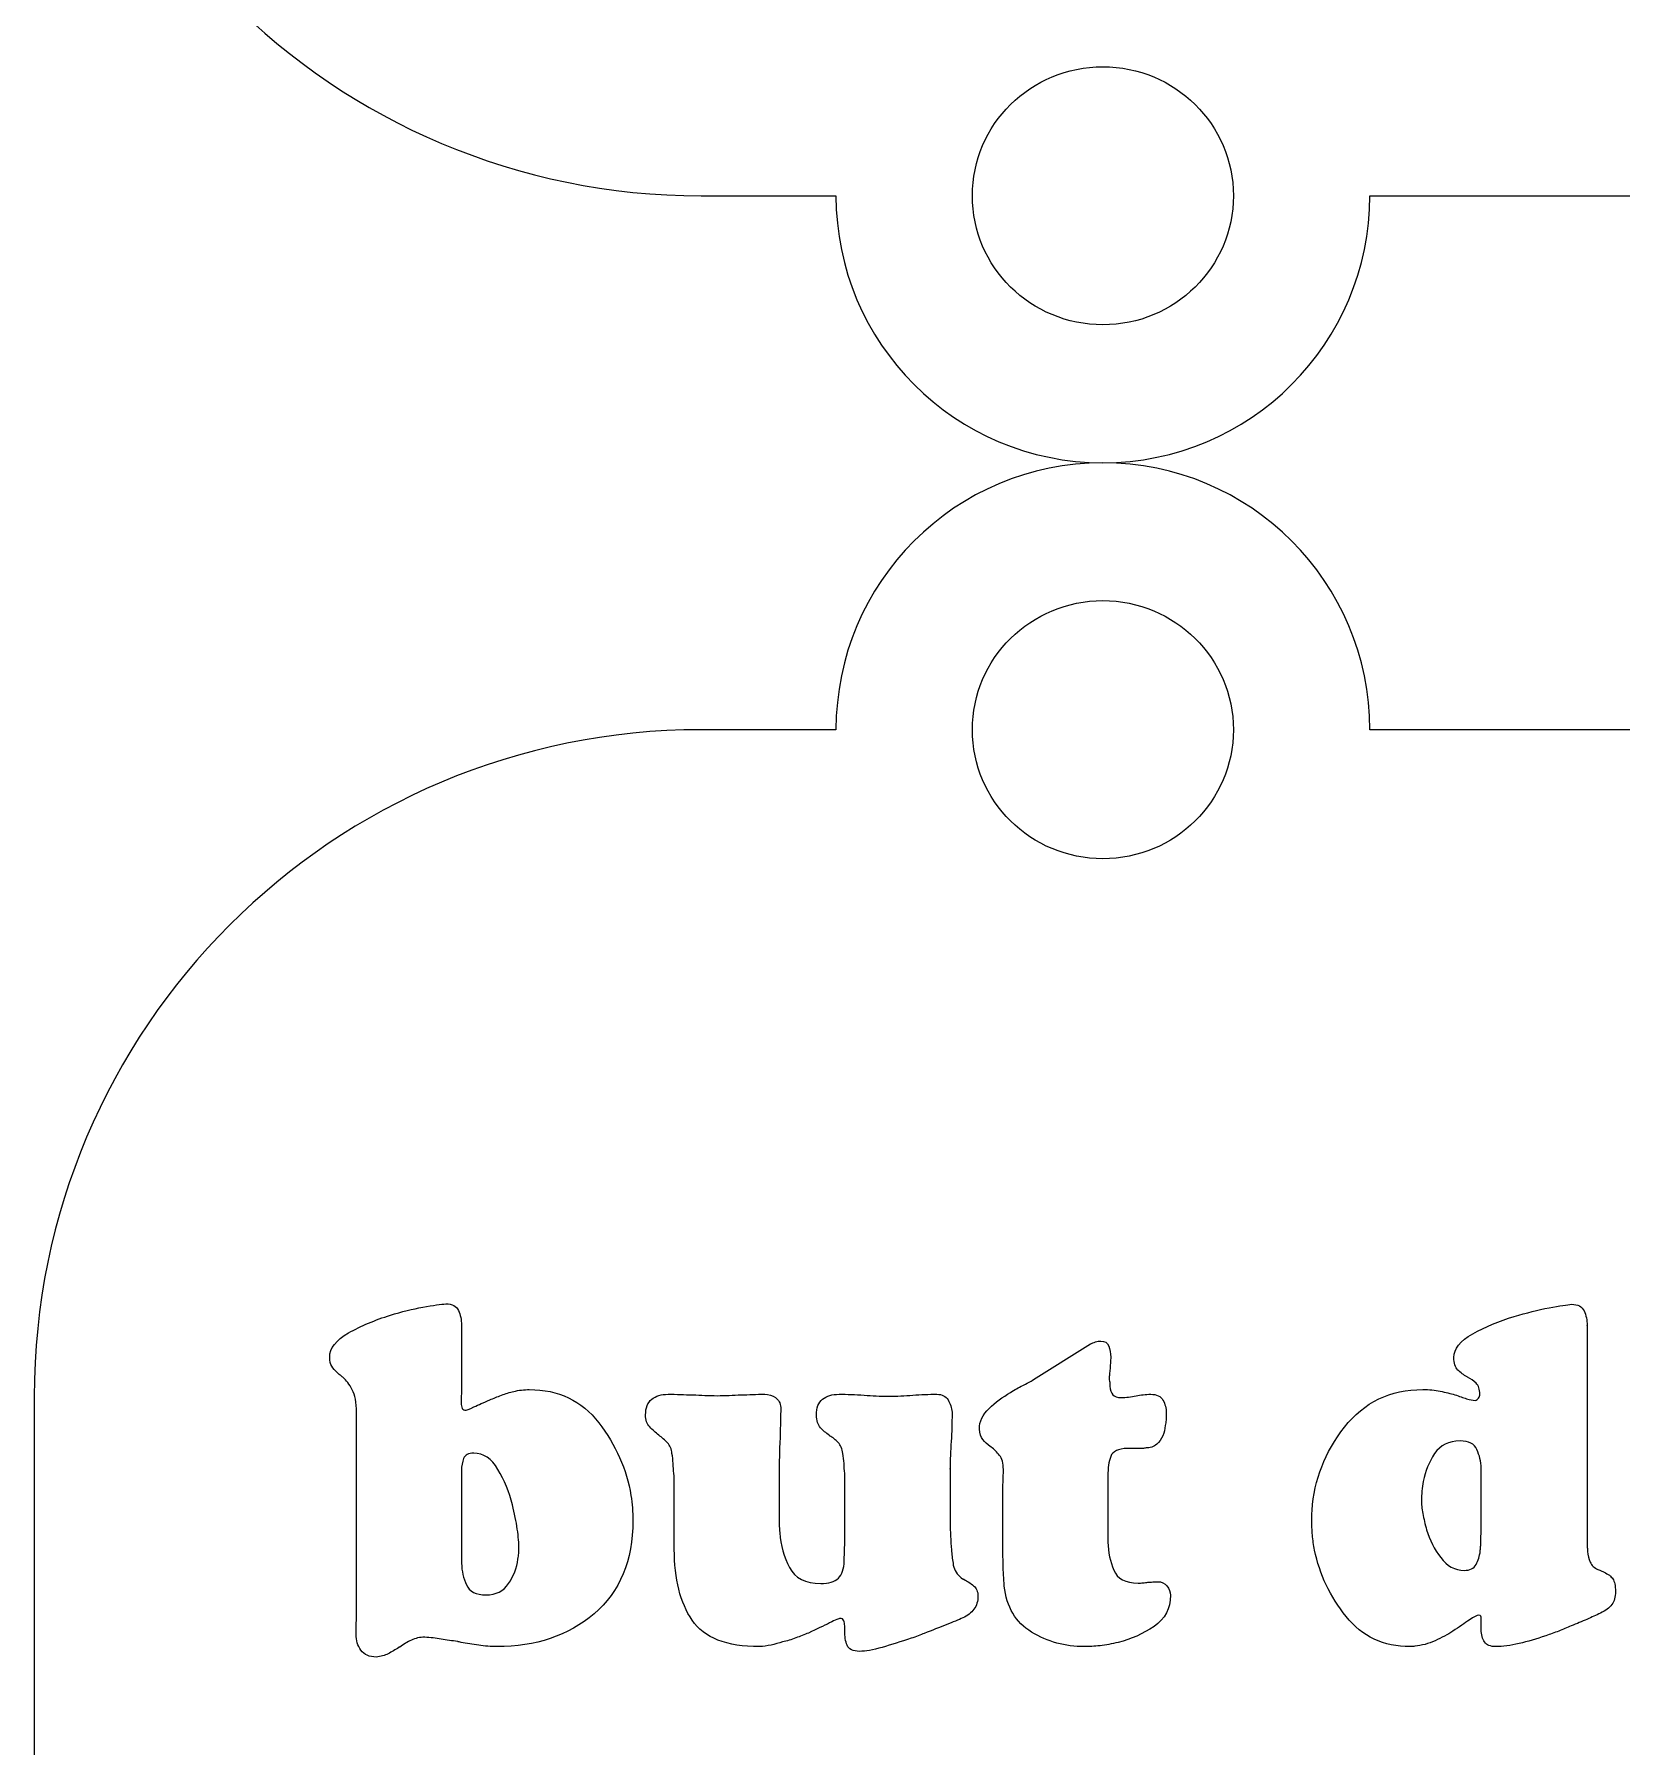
# Model space of a CAD drawing. Extents: x 0 to 771, y 958 to 1701.
# Drawn here: x 0.1 to 67.6, y 1107.5 to 1180.3 of the extents above; entities that cross this region are included whole.
import ezdxf

# ---------------------------------------------------------------- set-up
doc = ezdxf.new("R2010")
doc.units = 0
doc.layers.add('H0114_Printing', color=7, linetype='CONTINUOUS')

msp = doc.modelspace()

# ---------------------------------------------------------------- linework, layer by layer
at = {"layer": 'H0114_Printing', "color": 1}
for points in [[(28.452799, 1173.420671), (34.183799, 1173.420671)], [(56.860799, 1173.420671), (117.839797, 1173.420671)], [(34.183799, 1150.743171), (28.452799, 1150.743171)], [(117.839797, 1150.743171), (56.860799, 1150.743171)], [(0.1248, 1122.415172), (0.1248, 1094.032173)]]:
    msp.add_lwpolyline(points, dxfattribs=at)
for points in [[(45.522799, 1167.940671)], [(45.522799, 1145.263171)]]:
    msp.add_lwpolyline(points, close=True, dxfattribs=at)
at = {"layer": 'H0114_Printing', "color": 4}
for points in [[(18.2752, 1125.457472), (18.2752, 1122.697472), (18.2752, 1122.617472), (18.2752, 1122.517472)], [(66.094598, 1125.457272), (66.094598, 1117.057272), (66.094598, 1116.117272)], [(66.094598, 1125.437272), (66.094598, 1125.457272)], [(42.574699, 1123.137672), (44.994699, 1124.657672)], [(45.794699, 1123.217672), (45.794699, 1123.126672)], [(45.814699, 1123.037672), (45.814699, 1122.947672), (45.814699, 1122.856672)], [(61.014598, 1123.237272), (60.994598, 1123.257272)], [(18.2552, 1122.407472), (18.2552, 1122.277472), (18.2552, 1122.247472), (18.2552, 1122.217472)], [(13.8152, 1113.477472), (13.8152, 1121.737472)], [(39.114999, 1121.757172), (39.114999, 1121.727172), (39.114999, 1121.697172)], [(48.214699, 1121.717672), (48.214699, 1121.687672), (48.214699, 1121.657672)], [(33.914999, 1120.757172), (33.914999, 1120.777172), (33.894999, 1120.777172)], [(47.214699, 1120.217672), (47.074699, 1120.217672), (46.574699, 1120.217672)], [(31.774999, 1119.557172), (31.774999, 1117.397172), (31.774999, 1117.007172)], [(18.2752, 1119.277472), (18.2752, 1119.227472), (18.2752, 1119.177472), (18.2752, 1119.037472), (18.2752, 1115.697472)], [(27.314999, 1115.937172), (27.314999, 1118.317172), (27.314999, 1118.727172)], [(34.534999, 1115.437172), (34.554999, 1116.257172), (34.554999, 1118.317172), (34.554999, 1118.727172), (34.554999, 1119.157172)], [(39.034999, 1119.357172), (39.034999, 1117.657172), (39.034999, 1117.067172)], [(39.034999, 1119.337172), (39.034999, 1119.357172)], [(41.274699, 1116.189672), (41.274699, 1118.525672), (41.294699, 1119.324672)], [(45.734699, 1119.041672), (45.734699, 1116.549672), (45.734699, 1116.380672), (45.734699, 1116.231672)], [(61.574598, 1116.177272), (61.594598, 1116.897272), (61.594598, 1118.997272)], [(61.594598, 1118.997272), (61.594598, 1119.177272), (61.594598, 1119.377272)], [(54.394599, 1117.157272), (54.394599, 1117.367272)], [(41.274699, 1116.169672), (41.274699, 1116.189672)], [(18.2752, 1115.697472), (18.2752, 1115.507472), (18.2752, 1115.337472)], [(13.8152, 1112.897472), (13.8152, 1113.177472), (13.8152, 1113.457472), (13.8152, 1113.477472)], [(61.594598, 1112.517272), (61.594598, 1112.977272), (61.594598, 1112.997272)], [(13.7952, 1112.317472), (13.7952, 1112.597472)], [(34.554999, 1112.457172), (34.554999, 1112.527172), (34.554999, 1112.597172), (34.554999, 1112.637172), (34.554999, 1112.677172)], [(15.6552, 1111.777472), (15.6252, 1111.777472)], [(58.684599, 1111.797272), (58.574599, 1111.797272)]]:
    msp.add_lwpolyline(points, dxfattribs=at)
at = {"layer": 'H0114_Printing', "color": 1}
for points in [[(0.1248, 1201.74867), (0.1248, 1186.10367), (12.8078, 1173.420671), (28.452799, 1173.420671)], [(39.977799, 1173.420671), (39.977799, 1176.447671), (42.459799, 1178.900671), (45.522799, 1178.900671)], [(45.522799, 1178.900671), (48.584799, 1178.900671), (51.066799, 1176.447671), (51.066799, 1173.420671)], [(34.183799, 1173.420671), (34.183799, 1167.158671), (39.259799, 1162.081671), (45.522799, 1162.081671)], [(45.522799, 1167.940671), (42.459799, 1167.940671), (39.977799, 1170.393671), (39.977799, 1173.420671)], [(51.066799, 1173.420671), (51.066799, 1170.393671), (48.584799, 1167.940671), (45.522799, 1167.940671)], [(45.522799, 1162.081671), (51.784799, 1162.081671), (56.860799, 1167.158671), (56.860799, 1173.420671)], [(45.522799, 1162.082171), (39.259799, 1162.082171), (34.183799, 1157.006171), (34.183799, 1150.743171)], [(56.860799, 1150.743171), (56.860799, 1157.006171), (51.784799, 1162.082171), (45.522799, 1162.082171)], [(39.977799, 1150.743171), (39.977799, 1153.770171), (42.459799, 1156.224171), (45.522799, 1156.224171)], [(45.522799, 1156.224171), (48.584799, 1156.224171), (51.066799, 1153.770171), (51.066799, 1150.743171)], [(28.452799, 1150.743171), (12.8078, 1150.743171), (0.1248, 1138.060172), (0.1248, 1122.415172)], [(45.522799, 1145.263171), (42.459799, 1145.263171), (39.977799, 1147.717171), (39.977799, 1150.743171)], [(51.066799, 1150.743171), (51.066799, 1147.717171), (48.584799, 1145.263171), (45.522799, 1145.263171)]]:
    msp.add_open_spline(points, degree=3, dxfattribs=at)
at = {"layer": 'H0114_Printing', "color": 4}
for points in [[(15.2552, 1125.875472), (15.7352, 1126.022472), (16.1952, 1126.135472), (16.6352, 1126.216472)], [(16.6352, 1126.216472), (17.0752, 1126.297472), (17.4012, 1126.343472), (17.6152, 1126.357472)], [(17.6152, 1126.357472), (17.8812, 1126.357472), (18.0582, 1126.263472), (18.1452, 1126.077472)], [(18.1452, 1126.077472), (18.2322, 1125.890472), (18.2752, 1125.683472), (18.2752, 1125.457472)], [(62.994598, 1125.817272), (63.514598, 1125.977272), (64.007598, 1126.100272), (64.474598, 1126.187272)], [(64.474598, 1126.187272), (64.941598, 1126.274272), (65.261598, 1126.324272), (65.434598, 1126.337272)], [(65.434598, 1126.337272), (65.700598, 1126.337272), (65.877598, 1126.244272), (65.964598, 1126.057272)], [(65.964598, 1126.057272), (66.051598, 1125.870272), (66.094598, 1125.664272), (66.094598, 1125.437272)], [(13.4752, 1125.121472), (14.0082, 1125.423472), (14.6022, 1125.674472), (15.2552, 1125.875472)], [(61.234598, 1125.087272), (61.767598, 1125.387272), (62.354598, 1125.630272), (62.994598, 1125.817272)], [(12.6752, 1124.087472), (12.6752, 1124.475472), (12.9422, 1124.821472), (13.4752, 1125.121472)], [(44.994699, 1124.657672), (45.061699, 1124.683672), (45.130699, 1124.710672), (45.204699, 1124.737672)], [(45.204699, 1124.737672), (45.277699, 1124.763672), (45.354699, 1124.777672), (45.434699, 1124.777672)], [(45.434699, 1124.777672), (45.607699, 1124.777672), (45.721699, 1124.706672), (45.774699, 1124.564672)], [(45.774699, 1124.564672), (45.827699, 1124.422672), (45.854699, 1124.264672), (45.854699, 1124.088672)], [(60.434598, 1124.077272), (60.434598, 1124.450272), (60.700598, 1124.787272), (61.234598, 1125.087272)], [(12.7652, 1123.705472), (12.7052, 1123.799472), (12.6752, 1123.926472), (12.6752, 1124.087472)], [(45.844699, 1123.875672), (45.837699, 1123.801672), (45.834699, 1123.730672), (45.834699, 1123.662672)], [(45.854699, 1124.088672), (45.854699, 1124.021672), (45.851699, 1123.949672), (45.844699, 1123.875672)], [(60.604598, 1123.547272), (60.490598, 1123.660272), (60.434598, 1123.837272), (60.434598, 1124.077272)], [(12.9952, 1123.445472), (12.9012, 1123.524472), (12.8252, 1123.612472), (12.7652, 1123.705472)], [(13.1152, 1123.334472), (13.0752, 1123.367472), (13.0352, 1123.404472), (12.9952, 1123.445472)], [(13.2352, 1123.243472), (13.1952, 1123.270472), (13.1552, 1123.300472), (13.1152, 1123.334472)], [(13.6352, 1122.711472), (13.5152, 1122.932472), (13.3812, 1123.110472), (13.2352, 1123.243472)], [(42.114699, 1122.887672), (42.287699, 1122.974672), (42.441699, 1123.057672), (42.574699, 1123.137672)], [(45.804699, 1123.429672), (45.797699, 1123.355672), (45.794699, 1123.284672), (45.794699, 1123.217672)], [(45.794699, 1123.126672), (45.794699, 1123.093672), (45.801699, 1123.063672), (45.814699, 1123.037672)], [(45.834699, 1123.662672), (45.821699, 1123.581672), (45.811699, 1123.503672), (45.804699, 1123.429672)], [(60.994598, 1123.257272), (60.847598, 1123.337272), (60.717598, 1123.434272), (60.604598, 1123.547272)], [(61.374598, 1122.987272), (61.267598, 1123.087272), (61.147598, 1123.170272), (61.014598, 1123.237272)], [(13.8152, 1121.737472), (13.8152, 1122.165472), (13.7552, 1122.490472), (13.6352, 1122.711472)], [(18.2752, 1122.517472), (18.2612, 1122.490472), (18.2552, 1122.453472), (18.2552, 1122.407472)], [(19.4752, 1122.277472), (19.6352, 1122.343472), (19.8012, 1122.410472), (19.9752, 1122.477472)], [(19.9752, 1122.477472), (20.148199, 1122.543472), (20.321199, 1122.597472), (20.495199, 1122.637472)], [(20.495199, 1122.637472), (20.602199, 1122.663472), (20.712199, 1122.683472), (20.825199, 1122.697472)], [(20.825199, 1122.697472), (20.938199, 1122.710472), (21.048199, 1122.717472), (21.155199, 1122.717472)], [(21.155199, 1122.717472), (22.395199, 1122.717472), (23.378199, 1122.247472), (24.105199, 1121.307472)], [(26.094999, 1121.637172), (26.094999, 1121.944172), (26.180999, 1122.167172), (26.354999, 1122.307172)], [(26.354999, 1122.307172), (26.527999, 1122.447172), (26.761999, 1122.517172), (27.054999, 1122.517172)], [(27.054999, 1122.517172), (27.227999, 1122.517172), (27.400999, 1122.514172), (27.574999, 1122.507172)], [(27.574999, 1122.507172), (27.747999, 1122.501172), (27.920999, 1122.497172), (28.094999, 1122.497172)], [(28.094999, 1122.497172), (28.267999, 1122.484172), (28.440999, 1122.474172), (28.614999, 1122.467172)], [(28.614999, 1122.467172), (28.787999, 1122.461172), (28.960999, 1122.457172), (29.134999, 1122.457172)], [(29.134999, 1122.457172), (29.307999, 1122.457172), (29.477999, 1122.461172), (29.644999, 1122.467172)], [(29.644999, 1122.467172), (29.810999, 1122.474172), (29.980999, 1122.484172), (30.154999, 1122.497172)], [(30.154999, 1122.497172), (30.314999, 1122.497172), (30.477999, 1122.501172), (30.644999, 1122.507172)], [(30.644999, 1122.507172), (30.810999, 1122.514172), (30.980999, 1122.517172), (31.154999, 1122.517172)], [(31.154999, 1122.517172), (31.327999, 1122.517172), (31.480999, 1122.470172), (31.614999, 1122.377172)], [(31.614999, 1122.377172), (31.747999, 1122.284172), (31.821999, 1122.144172), (31.834999, 1121.957172)], [(33.354999, 1121.637172), (33.354999, 1121.944172), (33.440999, 1122.167172), (33.614999, 1122.307172)], [(33.614999, 1122.307172), (33.787999, 1122.447172), (34.020999, 1122.517172), (34.314999, 1122.517172)], [(34.314999, 1122.517172), (34.487999, 1122.517172), (34.660999, 1122.514172), (34.834999, 1122.507172)], [(34.834999, 1122.507172), (35.007999, 1122.501172), (35.187999, 1122.490172), (35.374999, 1122.477172)], [(35.374999, 1122.477172), (35.547999, 1122.464172), (35.721999, 1122.454172), (35.894999, 1122.447172)], [(35.894999, 1122.447172), (36.067999, 1122.440172), (36.241999, 1122.437172), (36.414999, 1122.437172)], [(36.414999, 1122.437172), (36.587999, 1122.437172), (36.761999, 1122.440172), (36.934999, 1122.447172)], [(36.934999, 1122.447172), (37.107999, 1122.454172), (37.281999, 1122.464172), (37.454999, 1122.477172)], [(37.454999, 1122.477172), (37.614999, 1122.490172), (37.781999, 1122.501172), (37.954999, 1122.507172)], [(37.954999, 1122.507172), (38.127999, 1122.514172), (38.301999, 1122.517172), (38.474999, 1122.517172)], [(38.474999, 1122.517172), (38.687999, 1122.517172), (38.844999, 1122.437172), (38.944999, 1122.277172)], [(40.684699, 1121.909672), (40.957699, 1122.168672), (41.261699, 1122.398672), (41.594699, 1122.598672)], [(41.594699, 1122.598672), (41.767699, 1122.704672), (41.941699, 1122.800672), (42.114699, 1122.887672)], [(45.814699, 1122.856672), (45.827699, 1122.697672), (45.871699, 1122.577672), (45.944699, 1122.497672)], [(45.944699, 1122.497672), (46.017699, 1122.417672), (46.134699, 1122.376672), (46.294699, 1122.376672)], [(46.294699, 1122.376672), (46.400699, 1122.376672), (46.507699, 1122.383672), (46.614699, 1122.397672)], [(46.614699, 1122.397672), (46.721699, 1122.410672), (46.827699, 1122.430672), (46.934699, 1122.457672)], [(46.934699, 1122.457672), (47.027699, 1122.470672), (47.127699, 1122.483672), (47.234699, 1122.497672)], [(47.234699, 1122.497672), (47.341699, 1122.510672), (47.447699, 1122.517672), (47.554699, 1122.517672)], [(47.554699, 1122.517672), (47.807699, 1122.517672), (47.981699, 1122.433672), (48.074699, 1122.267672)], [(55.784599, 1121.117272), (56.617599, 1122.184272), (57.727599, 1122.717272), (59.114599, 1122.717272)], [(59.114599, 1122.717272), (59.381599, 1122.717272), (59.627599, 1122.694272), (59.854599, 1122.647272)], [(59.854599, 1122.647272), (60.080598, 1122.600272), (60.287598, 1122.550272), (60.474598, 1122.497272)], [(60.474598, 1122.497272), (60.660598, 1122.430272), (60.827598, 1122.373272), (60.974598, 1122.327272)], [(60.974598, 1122.327272), (61.120598, 1122.280272), (61.240598, 1122.257272), (61.334598, 1122.257272)], [(61.334598, 1122.257272), (61.401598, 1122.270272), (61.450598, 1122.304272), (61.484598, 1122.357272)], [(61.534598, 1122.517272), (61.534598, 1122.730272), (61.481598, 1122.887272), (61.374598, 1122.987272)], [(61.484598, 1122.357272), (61.517598, 1122.410272), (61.534598, 1122.464272), (61.534598, 1122.517272)], [(18.2552, 1122.217472), (18.2552, 1122.123472), (18.2652, 1122.040472), (18.2852, 1121.967472)], [(18.2852, 1121.967472), (18.3052, 1121.893472), (18.3482, 1121.850472), (18.4152, 1121.837472)], [(18.4152, 1121.837472), (18.4822, 1121.837472), (18.6112, 1121.884472), (18.8052, 1121.977472)], [(18.8052, 1121.977472), (18.9982, 1122.070472), (19.2212, 1122.170472), (19.4752, 1122.277472)], [(26.274999, 1121.127172), (26.154999, 1121.254172), (26.094999, 1121.424172), (26.094999, 1121.637172)], [(31.834999, 1121.957172), (31.834999, 1121.757172), (31.830999, 1121.557172), (31.824999, 1121.357172)], [(33.524999, 1121.097172), (33.410999, 1121.217172), (33.354999, 1121.397172), (33.354999, 1121.637172)], [(38.944999, 1122.277172), (39.044999, 1122.117172), (39.100999, 1121.944172), (39.114999, 1121.757172)], [(39.114999, 1121.697172), (39.114999, 1121.497172), (39.110999, 1121.300172), (39.104999, 1121.107172)], [(40.274699, 1121.041672), (40.274699, 1121.360672), (40.411699, 1121.649672), (40.684699, 1121.909672)], [(48.074699, 1122.267672), (48.167699, 1122.100672), (48.214699, 1121.917672), (48.214699, 1121.717672)], [(48.214699, 1121.657672), (48.214699, 1121.578672), (48.211699, 1121.499672), (48.204699, 1121.420672)], [(24.105199, 1121.307472), (24.832199, 1120.367472), (25.288199, 1119.337472), (25.475199, 1118.217472)], [(26.654999, 1120.777172), (26.520999, 1120.884172), (26.394999, 1121.001172), (26.274999, 1121.127172)], [(31.824999, 1121.357172), (31.817999, 1121.157172), (31.814999, 1120.957172), (31.814999, 1120.757172)], [(33.894999, 1120.777172), (33.761999, 1120.870172), (33.637999, 1120.977172), (33.524999, 1121.097172)], [(39.104999, 1121.107172), (39.097999, 1120.914172), (39.087999, 1120.717172), (39.074999, 1120.517172)], [(40.424699, 1120.591672), (40.337699, 1120.691672), (40.288699, 1120.841672), (40.274699, 1121.041672)], [(48.174699, 1121.183672), (48.161699, 1121.039672), (48.124699, 1120.894672), (48.064699, 1120.749672)], [(48.204699, 1121.420672), (48.197699, 1121.341672), (48.187699, 1121.262672), (48.174699, 1121.183672)], [(54.414599, 1117.597272), (54.494599, 1118.877272), (54.950599, 1120.050272), (55.784599, 1121.117272)], [(27.024999, 1120.457172), (26.910999, 1120.577172), (26.787999, 1120.684172), (26.654999, 1120.777172)], [(27.214999, 1119.997172), (27.201999, 1120.184172), (27.137999, 1120.337172), (27.024999, 1120.457172)], [(31.784999, 1120.157172), (31.777999, 1119.957172), (31.774999, 1119.757172), (31.774999, 1119.557172)], [(31.814999, 1120.757172), (31.801999, 1120.557172), (31.790999, 1120.357172), (31.784999, 1120.157172)], [(34.274999, 1120.467172), (34.167999, 1120.580172), (34.047999, 1120.677172), (33.914999, 1120.757172)], [(34.474999, 1119.997172), (34.447999, 1120.197172), (34.380999, 1120.354172), (34.274999, 1120.467172)], [(39.074999, 1120.517172), (39.060999, 1120.317172), (39.051999, 1120.120172), (39.044999, 1119.927172)], [(40.734699, 1120.302672), (40.614699, 1120.395672), (40.511699, 1120.491672), (40.424699, 1120.591672)], [(40.774699, 1120.282672), (40.761699, 1120.282672), (40.747699, 1120.288672), (40.734699, 1120.302672)], [(41.134699, 1119.922672), (41.027699, 1120.055672), (40.907699, 1120.175672), (40.774699, 1120.282672)], [(46.574699, 1120.217672), (46.174699, 1120.203672), (45.934699, 1120.090672), (45.854699, 1119.877672)], [(47.354699, 1120.236672), (47.314699, 1120.223672), (47.267699, 1120.217672), (47.214699, 1120.217672)], [(47.594699, 1120.276672), (47.514699, 1120.250672), (47.434699, 1120.236672), (47.354699, 1120.236672)], [(47.814699, 1120.394672), (47.747699, 1120.342672), (47.674699, 1120.302672), (47.594699, 1120.276672)], [(48.064699, 1120.749672), (48.004699, 1120.605672), (47.920699, 1120.486672), (47.814699, 1120.394672)], [(60.694598, 1120.537272), (60.214598, 1120.537272), (59.854599, 1120.357272), (59.614599, 1119.997272)], [(61.414598, 1120.167272), (61.307598, 1120.414272), (61.067598, 1120.537272), (60.694598, 1120.537272)], [(61.594598, 1119.377272), (61.580598, 1119.657272), (61.521598, 1119.920272), (61.414598, 1120.167272)], [(18.3652, 1119.787472), (18.3052, 1119.634472), (18.2752, 1119.464472), (18.2752, 1119.277472)], [(18.7952, 1120.017472), (18.5682, 1120.017472), (18.4252, 1119.940472), (18.3652, 1119.787472)], [(19.8252, 1119.327472), (19.5512, 1119.787472), (19.2082, 1120.017472), (18.7952, 1120.017472)], [(27.264999, 1119.577172), (27.257999, 1119.724172), (27.241999, 1119.864172), (27.214999, 1119.997172)], [(27.294999, 1119.157172), (27.281999, 1119.290172), (27.270999, 1119.430172), (27.264999, 1119.577172)], [(34.524999, 1119.577172), (34.517999, 1119.724172), (34.500999, 1119.864172), (34.474999, 1119.997172)], [(34.554999, 1119.157172), (34.540999, 1119.290172), (34.531999, 1119.430172), (34.524999, 1119.577172)], [(39.044999, 1119.927172), (39.037999, 1119.734172), (39.034999, 1119.537172), (39.034999, 1119.337172)], [(41.294699, 1119.324672), (41.294699, 1119.589672), (41.241699, 1119.789672), (41.134699, 1119.922672)], [(45.854699, 1119.877672), (45.774699, 1119.665672), (45.734699, 1119.386672), (45.734699, 1119.041672)], [(59.614599, 1119.997272), (59.374599, 1119.637272), (59.214599, 1119.244272), (59.134599, 1118.817272)], [(20.435199, 1117.817472), (20.301199, 1118.364472), (20.098199, 1118.867472), (19.8252, 1119.327472)], [(27.314999, 1118.727172), (27.314999, 1118.867172), (27.307999, 1119.010172), (27.294999, 1119.157172)], [(59.134599, 1118.817272), (59.107599, 1118.684272), (59.087599, 1118.547272), (59.074599, 1118.407272)], [(25.475199, 1118.217472), (25.502199, 1118.043472), (25.522199, 1117.867472), (25.535199, 1117.687472)], [(59.074599, 1118.407272), (59.060599, 1118.267272), (59.054599, 1118.137272), (59.054599, 1118.017272)], [(59.054599, 1118.017272), (59.054599, 1117.857272), (59.074599, 1117.667272), (59.114599, 1117.447272)], [(20.645199, 1116.787472), (20.598199, 1117.114472), (20.528199, 1117.457472), (20.435199, 1117.817472)], [(25.535199, 1117.687472), (25.548199, 1117.507472), (25.555199, 1117.330472), (25.555199, 1117.157472)], [(54.394599, 1117.367272), (54.394599, 1117.440272), (54.401599, 1117.517272), (54.414599, 1117.597272)], [(59.114599, 1117.447272), (59.154599, 1117.227272), (59.207599, 1116.997272), (59.274599, 1116.757272)], [(20.715199, 1115.977472), (20.715199, 1116.190472), (20.692199, 1116.460472), (20.645199, 1116.787472)], [(25.555199, 1117.157472), (25.555199, 1115.450472), (25.005199, 1114.130472), (23.905199, 1113.197472)], [(31.774999, 1117.007172), (31.774999, 1116.880172), (31.781999, 1116.757172), (31.794999, 1116.637172)], [(31.794999, 1116.637172), (31.834999, 1116.104172), (31.971999, 1115.610172), (32.204999, 1115.157172)], [(39.034999, 1117.067172), (39.034999, 1116.874172), (39.040999, 1116.684172), (39.054999, 1116.497172)], [(39.054999, 1116.497172), (39.054999, 1116.297172), (39.064999, 1116.100172), (39.084999, 1115.907172)], [(54.424599, 1116.537272), (54.404599, 1116.750272), (54.394599, 1116.957272), (54.394599, 1117.157272)], [(54.514599, 1115.897272), (54.474599, 1116.110272), (54.444599, 1116.324272), (54.424599, 1116.537272)], [(59.274599, 1116.757272), (59.407599, 1116.330272), (59.607599, 1115.937272), (59.874599, 1115.577272)], [(20.705199, 1115.757472), (20.712199, 1115.837472), (20.715199, 1115.910472), (20.715199, 1115.977472)], [(28.074999, 1112.917172), (27.567999, 1113.664172), (27.314999, 1114.670172), (27.314999, 1115.937172)], [(39.084999, 1115.907172), (39.104999, 1115.714172), (39.127999, 1115.524172), (39.154999, 1115.337172)], [(41.284699, 1115.280672), (41.277699, 1115.580672), (41.274699, 1115.876672), (41.274699, 1116.169672)], [(45.734699, 1116.231672), (45.747699, 1115.805672), (45.831699, 1115.410672), (45.984699, 1115.045672)], [(55.854599, 1113.077272), (55.174599, 1113.930272), (54.727599, 1114.870272), (54.514599, 1115.897272)], [(61.374598, 1115.287272), (61.467598, 1115.454272), (61.527598, 1115.643272), (61.554598, 1115.857272)], [(61.554598, 1115.857272), (61.554598, 1115.910272), (61.557598, 1115.964272), (61.564598, 1116.017272)], [(61.564598, 1116.017272), (61.571598, 1116.070272), (61.574598, 1116.123272), (61.574598, 1116.177272)], [(66.094598, 1116.117272), (66.094598, 1116.063272), (66.097598, 1116.014272), (66.104598, 1115.967272)], [(66.104598, 1115.967272), (66.111598, 1115.920272), (66.114598, 1115.877272), (66.114598, 1115.837272)], [(66.114598, 1115.837272), (66.127598, 1115.677272), (66.164598, 1115.527272), (66.224598, 1115.387272)], [(18.2752, 1115.337472), (18.2882, 1115.004472), (18.3582, 1114.697472), (18.4852, 1114.417472)], [(20.275199, 1114.477472), (20.488199, 1114.797472), (20.622199, 1115.143472), (20.675199, 1115.517472)], [(20.675199, 1115.517472), (20.688199, 1115.597472), (20.698199, 1115.677472), (20.705199, 1115.757472)], [(32.204999, 1115.157172), (32.437999, 1114.704172), (32.880999, 1114.477172), (33.534999, 1114.477172)], [(34.284999, 1114.707172), (34.437999, 1114.860172), (34.520999, 1115.104172), (34.534999, 1115.437172)], [(39.154999, 1115.337172), (39.154999, 1115.310172), (39.157999, 1115.284172), (39.164999, 1115.257172)], [(39.164999, 1115.257172), (39.170999, 1115.231172), (39.180999, 1115.204172), (39.194999, 1115.177172)], [(39.194999, 1115.177172), (39.221999, 1115.084172), (39.267999, 1114.990172), (39.334999, 1114.897172)], [(41.334699, 1114.372672), (41.307699, 1114.678672), (41.291699, 1114.981672), (41.284699, 1115.280672)], [(45.984699, 1115.045672), (46.137699, 1114.679672), (46.481699, 1114.497672), (47.014699, 1114.497672)], [(59.874599, 1115.577272), (60.140598, 1115.217272), (60.474598, 1115.037272), (60.874598, 1115.037272)], [(60.874598, 1115.037272), (61.114598, 1115.037272), (61.281598, 1115.120272), (61.374598, 1115.287272)], [(66.224598, 1115.387272), (66.284598, 1115.247272), (66.394598, 1115.143272), (66.554598, 1115.077272)], [(66.554598, 1115.077272), (66.607598, 1115.050272), (66.654598, 1115.030272), (66.694598, 1115.017272)], [(18.4852, 1114.417472), (18.6112, 1114.137472), (18.8882, 1113.997472), (19.3152, 1113.997472)], [(19.3152, 1113.997472), (19.7412, 1113.997472), (20.062199, 1114.157472), (20.275199, 1114.477472)], [(33.534999, 1114.477172), (33.880999, 1114.477172), (34.130999, 1114.554172), (34.284999, 1114.707172)], [(39.334999, 1114.897172), (39.400999, 1114.804172), (39.474999, 1114.731172), (39.554999, 1114.677172)], [(39.554999, 1114.677172), (39.567999, 1114.677172), (39.577999, 1114.674172), (39.584999, 1114.667172)], [(39.584999, 1114.667172), (39.591999, 1114.660172), (39.600999, 1114.657172), (39.614999, 1114.657172)], [(39.614999, 1114.657172), (39.761999, 1114.577172), (39.897999, 1114.487172), (40.024999, 1114.387172)], [(40.024999, 1114.387172), (40.150999, 1114.287172), (40.214999, 1114.137172), (40.214999, 1113.937172)], [(42.494699, 1112.416672), (41.814699, 1112.828672), (41.427699, 1113.480672), (41.334699, 1114.372672)], [(47.014699, 1114.497672), (47.081699, 1114.497672), (47.150699, 1114.500672), (47.224699, 1114.507672)], [(47.224699, 1114.507672), (47.297699, 1114.513672), (47.367699, 1114.523672), (47.434699, 1114.537672)], [(47.434699, 1114.537672), (47.501699, 1114.537672), (47.571699, 1114.540672), (47.644699, 1114.547672)], [(47.644699, 1114.547672), (47.717699, 1114.553672), (47.787699, 1114.557672), (47.854699, 1114.557672)], [(47.854699, 1114.557672), (48.014699, 1114.557672), (48.144699, 1114.497672), (48.244699, 1114.377672)], [(48.244699, 1114.377672), (48.344699, 1114.257672), (48.394699, 1114.123672), (48.394699, 1113.977672)], [(66.694598, 1115.017272), (66.734598, 1115.004272), (66.774598, 1114.984272), (66.814598, 1114.957272)], [(66.814598, 1114.957272), (66.987598, 1114.877272), (67.111598, 1114.784272), (67.184598, 1114.677272)], [(67.184598, 1114.677272), (67.257598, 1114.570272), (67.294598, 1114.390272), (67.294598, 1114.137272)], [(40.214999, 1113.937172), (40.214999, 1113.724172), (40.157999, 1113.540172), (40.044999, 1113.387172)], [(48.394699, 1113.977672), (48.394699, 1113.417672), (48.161699, 1112.977672), (47.694699, 1112.657672)], [(67.144598, 1113.587272), (67.044598, 1113.447272), (66.881598, 1113.324272), (66.654598, 1113.217272)], [(67.294598, 1114.137272), (67.294598, 1113.910272), (67.244598, 1113.727272), (67.144598, 1113.587272)], [(13.7952, 1112.597472), (13.7952, 1112.690472), (13.8012, 1112.790472), (13.8152, 1112.897472)], [(23.905199, 1113.197472), (22.805199, 1112.263472), (21.428199, 1111.797472), (19.7752, 1111.797472)], [(30.934999, 1111.797172), (29.534999, 1111.797172), (28.580999, 1112.170172), (28.074999, 1112.917172)], [(34.354999, 1112.997172), (34.314999, 1112.997172), (34.167999, 1112.934172), (33.914999, 1112.807172)], [(34.514999, 1112.897172), (34.487999, 1112.964172), (34.434999, 1112.997172), (34.354999, 1112.997172)], [(34.554999, 1112.677172), (34.554999, 1112.757172), (34.540999, 1112.830172), (34.514999, 1112.897172)], [(39.574999, 1113.017172), (39.387999, 1112.937172), (39.150999, 1112.840172), (38.864999, 1112.727172)], [(40.044999, 1113.387172), (39.930999, 1113.234172), (39.774999, 1113.110172), (39.574999, 1113.017172)], [(58.574599, 1111.797272), (57.441599, 1111.797272), (56.534599, 1112.224272), (55.854599, 1113.077272)], [(61.084598, 1112.927272), (60.890598, 1112.787272), (60.660598, 1112.630272), (60.394598, 1112.457272)], [(61.494598, 1113.137272), (61.414598, 1113.137272), (61.277598, 1113.067272), (61.084598, 1112.927272)], [(61.574598, 1113.097272), (61.560598, 1113.123272), (61.534598, 1113.137272), (61.494598, 1113.137272)], [(61.594598, 1112.997272), (61.594598, 1113.037272), (61.587598, 1113.070272), (61.574598, 1113.097272)], [(66.084598, 1112.957272), (65.877598, 1112.864272), (65.654598, 1112.770272), (65.414598, 1112.677272)], [(66.654598, 1113.217272), (66.481598, 1113.137272), (66.291598, 1113.050272), (66.084598, 1112.957272)], [(14.0052, 1111.647472), (13.8652, 1111.840472), (13.7952, 1112.063472), (13.7952, 1112.317472)], [(16.7152, 1112.197472), (16.5022, 1112.197472), (16.3122, 1112.157472), (16.1452, 1112.077472)], [(17.4152, 1112.117472), (17.1882, 1112.157472), (16.9552, 1112.183472), (16.7152, 1112.197472)], [(32.474999, 1112.167172), (32.287999, 1112.094172), (32.100999, 1112.037172), (31.914999, 1111.997172)], [(33.014999, 1112.377172), (32.841999, 1112.310172), (32.660999, 1112.240172), (32.474999, 1112.167172)], [(33.914999, 1112.807172), (33.660999, 1112.680172), (33.360999, 1112.537172), (33.014999, 1112.377172)], [(34.654999, 1111.857172), (34.587999, 1112.031172), (34.554999, 1112.231172), (34.554999, 1112.457172)], [(37.374999, 1112.157172), (36.947999, 1112.011172), (36.537999, 1111.880172), (36.144999, 1111.767172)], [(37.674999, 1112.257172), (37.580999, 1112.217172), (37.480999, 1112.184172), (37.374999, 1112.157172)], [(37.934999, 1112.357172), (37.854999, 1112.330172), (37.767999, 1112.297172), (37.674999, 1112.257172)], [(38.864999, 1112.727172), (38.577999, 1112.614172), (38.267999, 1112.490172), (37.934999, 1112.357172)], [(44.734699, 1111.797672), (43.920699, 1111.797672), (43.174699, 1112.003672), (42.494699, 1112.416672)], [(47.694699, 1112.657672), (47.227699, 1112.336672), (46.721699, 1112.110672), (46.174699, 1111.977672)], [(60.394598, 1112.457272), (60.167598, 1112.310272), (59.914599, 1112.174272), (59.634599, 1112.047272)], [(61.734598, 1111.997272), (61.640598, 1112.130272), (61.594598, 1112.304272), (61.594598, 1112.517272)], [(64.334598, 1112.257272), (63.947598, 1112.123272), (63.571598, 1112.014272), (63.204598, 1111.927272)], [(64.884598, 1112.457272), (64.704598, 1112.390272), (64.521598, 1112.324272), (64.334598, 1112.257272)], [(65.414598, 1112.677272), (65.240598, 1112.597272), (65.064598, 1112.524272), (64.884598, 1112.457272)], [(14.6552, 1111.357472), (14.3612, 1111.357472), (14.1452, 1111.454472), (14.0052, 1111.647472)], [(15.1652, 1111.497472), (15.0112, 1111.417472), (14.8412, 1111.370472), (14.6552, 1111.357472)], [(15.6152, 1111.757472), (15.4682, 1111.664472), (15.3182, 1111.577472), (15.1652, 1111.497472)], [(15.6252, 1111.777472), (15.6182, 1111.777472), (15.6152, 1111.770472), (15.6152, 1111.757472)], [(16.1452, 1112.077472), (15.9782, 1111.997472), (15.8152, 1111.897472), (15.6552, 1111.777472)], [(18.1152, 1112.017472), (17.8752, 1112.044472), (17.6422, 1112.077472), (17.4152, 1112.117472)], [(18.1752, 1111.997472), (18.1482, 1111.997472), (18.1282, 1112.004472), (18.1152, 1112.017472)], [(18.2552, 1111.977472), (18.2282, 1111.990472), (18.2012, 1111.997472), (18.1752, 1111.997472)], [(19.0052, 1111.857472), (18.7452, 1111.897472), (18.4952, 1111.937472), (18.2552, 1111.977472)], [(19.7752, 1111.797472), (19.5222, 1111.797472), (19.2652, 1111.817472), (19.0052, 1111.857472)], [(31.424999, 1111.867172), (31.257999, 1111.834172), (31.094999, 1111.811172), (30.934999, 1111.797172)], [(31.914999, 1111.997172), (31.754999, 1111.944172), (31.591999, 1111.900172), (31.424999, 1111.867172)], [(35.194999, 1111.597172), (34.900999, 1111.597172), (34.721999, 1111.684172), (34.654999, 1111.857172)], [(36.144999, 1111.767172), (35.750999, 1111.654172), (35.434999, 1111.597172), (35.194999, 1111.597172)], [(45.404699, 1111.836672), (45.157699, 1111.810672), (44.934699, 1111.797672), (44.734699, 1111.797672)], [(46.174699, 1111.977672), (45.907699, 1111.910672), (45.650699, 1111.863672), (45.404699, 1111.836672)], [(58.774599, 1111.817272), (58.747599, 1111.804272), (58.717599, 1111.797272), (58.684599, 1111.797272)], [(59.634599, 1112.047272), (59.354599, 1111.920272), (59.067599, 1111.844272), (58.774599, 1111.817272)], [(62.214598, 1111.797272), (61.987598, 1111.797272), (61.827598, 1111.864272), (61.734598, 1111.997272)], [(63.204598, 1111.927272), (62.837598, 1111.840272), (62.507598, 1111.797272), (62.214598, 1111.797272)]]:
    msp.add_open_spline(points, degree=3, dxfattribs=at)

doc.saveas('drawing.dxf')
